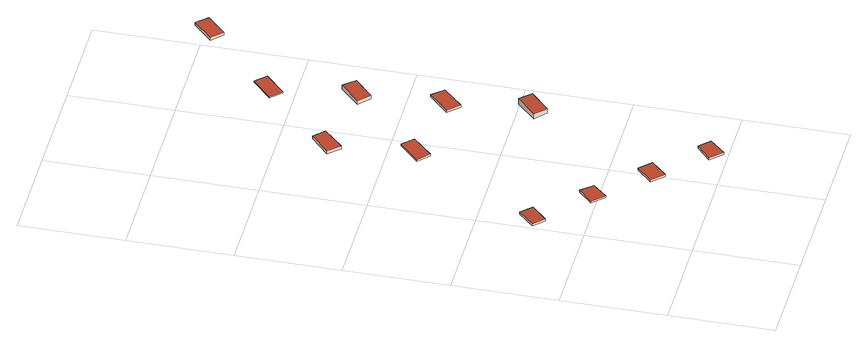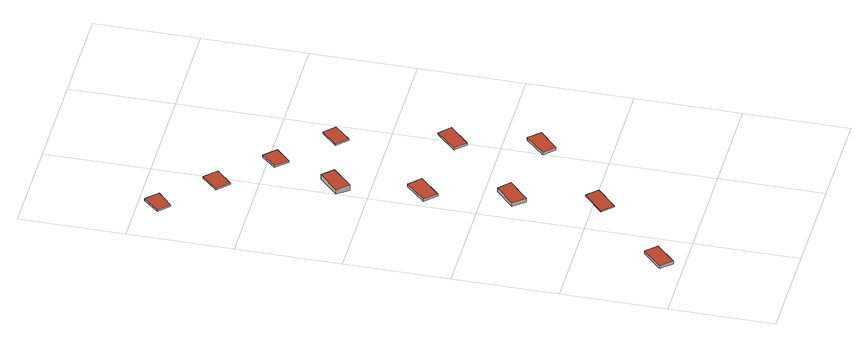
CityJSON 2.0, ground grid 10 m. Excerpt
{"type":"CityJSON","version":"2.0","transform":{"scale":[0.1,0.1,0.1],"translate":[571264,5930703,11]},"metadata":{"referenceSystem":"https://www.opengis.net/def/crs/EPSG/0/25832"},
"CityObjects":{
"building1":{"type":"Building","attributes":{"Grundfläche 2D":"11130.910381","Grundhöhe NN":"5.009"},"children":["building1-1","building1-2","building1-3","building1-4","building1-5","building1-6","building1-7","building1-8","building1-9","building1-10","building1-11"]},
"building1-1":{"type":"BuildingInstallation","parents":["building1"],"geometry":[{"type":"MultiSurface","lod":"3","boundaries":[[[0,1,2,3]],[[4,5,3,2]],[[5,6,0,3]],[[1,0,6,7]],[[2,1,7,4]]],"semantics":{"surfaces":[{"type":"RoofSurface"},{"type":"WallSurface"}],"values":[0,1,1,1,1]}}]},
"building1-2":{"type":"BuildingInstallation","parents":["building1"],"geometry":[{"type":"MultiSurface","lod":"3","boundaries":[[[8,9,10,11]],[[11,10,12,13]],[[8,11,13,14]],[[9,8,14,15]],[[10,9,15,12]]],"semantics":{"surfaces":[{"type":"RoofSurface"},{"type":"WallSurface"}],"values":[0,1,1,1,1]}}]},
"building1-3":{"type":"BuildingInstallation","parents":["building1"],"geometry":[{"type":"MultiSurface","lod":"3","boundaries":[[[16,17,18,19]],[[19,18,20,21]],[[16,19,21,22]],[[17,16,22,23]],[[18,17,23,20]]],"semantics":{"surfaces":[{"type":"RoofSurface"},{"type":"WallSurface"}],"values":[0,1,1,1,1]}}]},
"building1-4":{"type":"BuildingInstallation","parents":["building1"],"geometry":[{"type":"MultiSurface","lod":"3","boundaries":[[[24,25,26,27]],[[27,26,28,29]],[[29,30,24,27]],[[25,24,30,31]],[[31,28,26,25]]],"semantics":{"surfaces":[{"type":"RoofSurface"},{"type":"WallSurface"}],"values":[0,1,1,1,1]}}]},
"building1-5":{"type":"BuildingInstallation","parents":["building1"],"geometry":[{"type":"MultiSurface","lod":"3","boundaries":[[[32,33,34,35]],[[35,34,36,37]],[[32,35,37,38]],[[33,32,38,39]],[[34,33,39,36]]],"semantics":{"surfaces":[{"type":"RoofSurface"},{"type":"WallSurface"}],"values":[0,1,1,1,1]}}]},
"building1-6":{"type":"BuildingInstallation","parents":["building1"],"geometry":[{"type":"MultiSurface","lod":"3","boundaries":[[[40,41,42,43]],[[44,45,43,42]],[[40,43,45,46]],[[46,47,41,40]],[[42,41,47,44]]],"semantics":{"surfaces":[{"type":"RoofSurface"},{"type":"WallSurface"}],"values":[0,1,1,1,1]}}]},
"building1-7":{"type":"BuildingInstallation","parents":["building1"],"geometry":[{"type":"MultiSurface","lod":"3","boundaries":[[[48,49,50,51]],[[51,50,52,53]],[[48,51,53,54]],[[49,48,54,55]],[[50,49,55,52]]],"semantics":{"surfaces":[{"type":"RoofSurface"},{"type":"WallSurface"}],"values":[0,1,1,1,1]}}]},
"building1-8":{"type":"BuildingInstallation","parents":["building1"],"geometry":[{"type":"MultiSurface","lod":"3","boundaries":[[[56,57,58,59]],[[59,58,60,61]],[[56,59,61,62]],[[57,56,62,63]],[[58,57,63,60]]],"semantics":{"surfaces":[{"type":"RoofSurface"},{"type":"WallSurface"}],"values":[0,1,1,1,1]}}]},
"building1-9":{"type":"BuildingInstallation","parents":["building1"],"geometry":[{"type":"MultiSurface","lod":"3","boundaries":[[[64,65,66,67]],[[67,66,68,69]],[[64,67,69,70]],[[65,64,70,71]],[[66,65,71,68]]],"semantics":{"surfaces":[{"type":"RoofSurface"},{"type":"WallSurface"}],"values":[0,1,1,1,1]}}]},
"building1-10":{"type":"BuildingInstallation","parents":["building1"],"geometry":[{"type":"MultiSurface","lod":"3","boundaries":[[[72,73,74,75]],[[75,74,76,77]],[[72,75,77,78]],[[73,72,78,79]],[[74,73,79,76]]],"semantics":{"surfaces":[{"type":"RoofSurface"},{"type":"WallSurface"}],"values":[0,1,1,1,1]}}]},
"building1-11":{"type":"BuildingInstallation","parents":["building1"],"geometry":[{"type":"MultiSurface","lod":"3","boundaries":[[[80,81,82,83]],[[83,82,84,85]],[[80,83,85,86]],[[81,80,86,87]],[[82,81,87,84]]],"semantics":{"surfaces":[{"type":"RoofSurface"},{"type":"WallSurface"}],"values":[0,1,1,1,1]}}]}
},
"vertices":[
[29,154,4],[19,164,4],[4,149,4],[14,139,4],[4,149,2],[14,139,2],[29,154,2],[19,164,2],
[73,108,4],[63,119,4],[49,105,4],[60,94,4],[49,105,2],[60,94,2],[73,108,2],[63,119,2],
[48,280,40],[28,261,40],[39,251,40],[58,270,40],[39,251,38],[58,270,38],[48,280,38],[28,261,38],
[103,49,4],[118,64,4],[107,75,4],[92,60,4],[107,75,2],[92,60,2],[103,49,2],[118,64,2],
[39,360,42],[20,342,42],[30,331,42],[49,350,42],[30,331,39],[49,350,39],[39,360,39],[20,342,39],
[161,20,4],[151,30,4],[136,16,4],[147,5,4],[136,16,2],[147,5,2],[161,20,2],[151,30,2],
[135,192,42],[116,173,42],[126,163,42],[145,181,42],[126,163,37],[145,181,37],[135,192,36],[116,173,36],
[127,271,39],[107,252,39],[118,241,39],[137,260,39],[118,241,36],[137,260,36],[127,271,37],[107,252,37],
[119,351,42],[99,332,42],[110,322,42],[129,340,42],[110,322,38],[129,340,38],[119,351,38],[99,332,38],
[110,430,40],[90,411,40],[100,401,40],[120,420,40],[100,401,39],[120,420,39],[110,430,39],[90,411,39],
[181,501,42],[162,482,42],[172,472,42],[191,490,42],[172,472,39],[191,490,39],[181,501,39],[162,482,39]
]}
